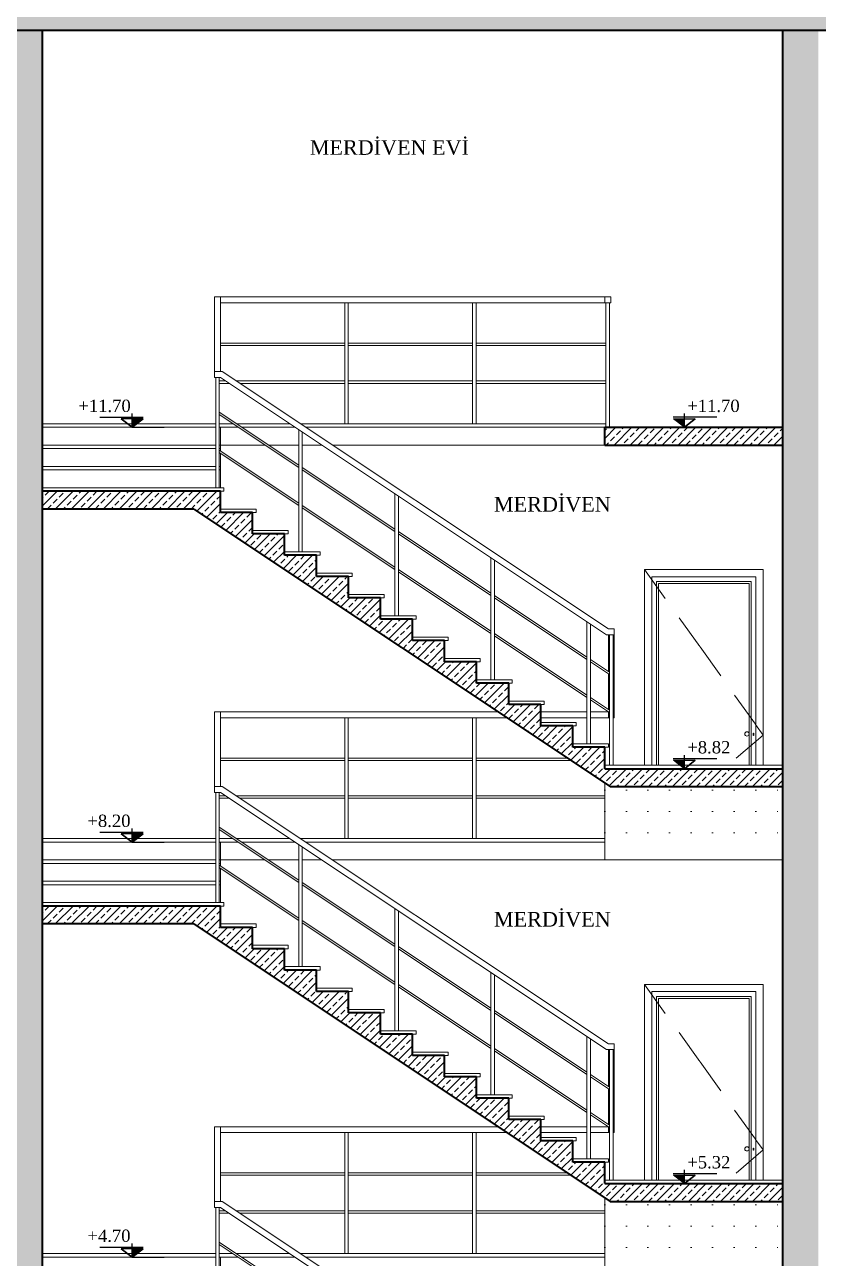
# Model space of a CAD drawing. Header units: centimetres. Extents: x 14449 to 53524, y -19051 to -10746.
# Drawn here: x 18136.4 to 18303.6, y -17073 to -16812.9 of the extents above; entities that cross this region are included whole.
import ezdxf

# ---------------------------------------------------------------- set-up
doc = ezdxf.new("R2010")
doc.units = ezdxf.units.CM
doc.linetypes.add('DOT', pattern=[6.35, 0, -6.35])
doc.linetypes.add('IZDUSUM1', pattern=[20, 7.5, -5, 7.5, 0])
doc.layers.add('KOT', color=1, linetype='Continuous')
for name, color, linetype, lineweight in [('rtm-izdusum-üst ince', 8, 'IZDUSUM1', 5), ('rtm-kesit katmanı-04', 33, 'Continuous', 25), ('rtm-kesit katmanı-05', 153, 'Continuous', 20), ('rtm-kesit katmanı-06', 136, 'Continuous', 15), ('rtm-mhl-yazı-malzeme', 7, 'Continuous', 13), ('rtm-sembol kot yazı', 7, 'Continuous', 20), ('rtm-tarama-betonarme', 51, 'Continuous', 13), ('rtm-tas_betonarme', 50, 'Continuous', 40)]:
    doc.layers.add(name, color=color, linetype=linetype, lineweight=lineweight)
doc.styles.add('VAZ-OLCU', font='times.ttf', dxfattribs={"height": 60})
doc.styles.add('ölçü', font='times.ttf', dxfattribs={"height": 10})
pattern_1 = [(45, (11294.3612, -15213.0294), (-1.683798, 1.683798), []), (45, (11296.045, -15213.0294), (-1.683798, 1.683798), [1.190625, -0.5953125])]

# ---------------------------------------------------------------- blocks, each defined once
blk = doc.blocks.new('kotson')
at = {"layer": 'KOT'}
blk.add_hatch(color=256, dxfattribs=at).paths.add_polyline_path([(0.3, 13.6), (18, 0), (18, 13.6)])
for p, q in [((18, 0), (18, 21.9)), ((70, 16), (0, 16)), ((18, 0), (0.3, 13.6)), ((0.3, 13.6), (35.6, 13.6)), ((35.6, 13.6), (18, 0)), ((18, 0), (35.6, 13.6)), ((18, 0), (18, 13.6)), ((18, 0), (-33.7, 0))]:
    blk.add_line(p, q, dxfattribs=at)

msp = doc.modelspace()

# ---------------------------------------------------------------- hatches: boundary and pattern name
at = {"layer": 'rtm-tarama-betonarme'}
h = msp.add_hatch(dxfattribs=at)
h.set_pattern_fill('ANSI33', color=256, scale=0.375, style=0)
h.set_pattern_definition(pattern_1)
h.paths.add_polyline_path([(18316.14, -16810.25), (18061.39, -16810.25), (18061.39, -16814), (18316.14, -16814)])
h = msp.add_hatch(dxfattribs=at)
h.set_pattern_fill('ANSI33', color=256, scale=0.375, style=0)
h.set_pattern_definition(pattern_1)
h.paths.add_polyline_path([(18132.64, -17185.25), (18140.14, -17185.25), (18140.14, -16814), (18132.64, -16814)])
h = msp.add_hatch(dxfattribs=at)
h.set_pattern_fill('ANSI33', color=256, scale=0.375, style=0)
h.set_pattern_definition([(45, (11457.8612, -15213.0294), (-1.683798, 1.683798), []), (45, (11459.545, -15213.0294), (-1.683798, 1.683798), [1.190625, -0.5953125])])
h.paths.add_polyline_path([(18303.64, -16814), (18296.14, -16814), (18296.14, -17185.25), (18303.64, -17185.25)])
h = msp.add_hatch(dxfattribs=at)
h.set_pattern_fill('ANSI33', color=256, scale=0.375, style=0)
h.set_pattern_definition(pattern_1)
h.paths.add_polyline_path([(18296.14, -16897.75), (18258.64, -16897.75), (18258.64, -16901.5), (18296.14, -16901.5)])
h = msp.add_hatch(dxfattribs=at)
h.set_pattern_fill('ANSI33', color=256, scale=0.375, style=0)
h.set_pattern_definition([(45, (11294.3612, -15038.0294), (-1.683798, 1.683798), []), (45, (11296.045, -15038.0294), (-1.683798, 1.683798), [1.190625, -0.5953125])])
h.paths.add_polyline_path([(18245.14, -16960.75), (18245.14, -16956.25), (18238.39, -16956.25), (18238.39, -16951.75), (18231.64, -16951.75), (18231.64, -16947.25), (18224.89, -16947.25), (18224.89, -16942.75), (18218.14, -16942.75), (18218.14, -16938.25), (18211.39, -16938.25), (18211.39, -16933.75), (18204.64, -16933.75), (18204.64, -16929.25), (18197.89, -16929.25), (18197.89, -16924.75), (18191.14, -16924.75), (18191.14, -16920.25), (18184.39, -16920.25), (18184.39, -16915.75), (18177.64, -16915.75), (18177.64, -16911.25), (18140.14, -16911.25), (18140.14, -16915), (18172.01, -16915), (18259.76, -16973.5), (18296.14, -16973.5), (18296.14, -16969.75), (18258.64, -16969.75), (18258.64, -16965.25), (18251.89, -16965.25), (18251.89, -16960.75)])
h = msp.add_hatch(dxfattribs=at)
h.set_pattern_fill('ANSI33', color=256, scale=0.375, style=0)
h.set_pattern_definition([(45, (11294.3612, -15125.5294), (-1.683798, 1.683798), []), (45, (11296.045, -15125.5294), (-1.683798, 1.683798), [1.190625, -0.5953125])])
h.paths.add_polyline_path([(18251.89, -17048.25), (18245.14, -17048.25), (18245.14, -17043.75), (18238.39, -17043.75), (18238.39, -17039.25), (18231.64, -17039.25), (18231.64, -17034.75), (18224.89, -17034.75), (18224.89, -17030.25), (18218.14, -17030.25), (18218.14, -17025.75), (18211.39, -17025.75), (18211.39, -17021.25), (18204.64, -17021.25), (18204.64, -17016.75), (18197.89, -17016.75), (18197.89, -17012.25), (18191.14, -17012.25), (18191.14, -17007.75), (18184.39, -17007.75), (18184.39, -17003.25), (18177.64, -17003.25), (18177.64, -16998.75), (18140.14, -16998.75), (18140.14, -17002.5), (18172.01, -17002.5), (18259.76, -17061), (18296.14, -17061), (18296.14, -17057.25), (18258.64, -17057.25), (18258.64, -17052.75), (18251.89, -17052.75)])

# ---------------------------------------------------------------- linework, layer by layer
at = {"layer": 'rtm-izdusum-üst ince', "lineweight": 9, "elevation": -2.19}
for points in [[(18267.02, -16927.75), (18292.02, -16962.65), (18284.58, -16969)], [(18267.02, -17015.25), (18292.02, -17050.15), (18284.58, -17056.5)]]:
    msp.add_lwpolyline(points, dxfattribs=at)
at = {"layer": 'rtm-kesit katmanı-04', "lineweight": 9}
for p, q in [((18290.49, -16929.27, -2.19), (18268.55, -16929.27, -2.19)), ((18268.55, -16929.27, -2.19), (18268.55, -16969, -2.19)), ((18290.49, -16929.27, -2.19), (18290.49, -16969, -2.19)), ((18290.49, -17016.77, -2.19), (18268.55, -17016.77, -2.19)), ((18268.55, -17016.77, -2.19), (18268.55, -17056.5, -2.19)), ((18290.49, -17016.77, -2.19), (18290.49, -17056.5, -2.19))]:
    msp.add_line(p, q, dxfattribs=at)
at = {"layer": 'rtm-kesit katmanı-04', "lineweight": 9, "elevation": -2.19}
for points in [[(18267.02, -16969), (18267.02, -16927.75), (18292.02, -16927.75), (18292.02, -16969)], [(18267.02, -17056.5), (18267.02, -17015.25), (18292.02, -17015.25), (18292.02, -17056.5)]]:
    msp.add_lwpolyline(points, dxfattribs=at)
at = {"layer": 'rtm-kesit katmanı-05'}
for p, q in [((18176.39, -16887.25, -2.19), (18176.39, -16870.25, -2.19)), ((18259.89, -16870.25, -2.19), (18176.39, -16870.25, -2.19)), ((18177.64, -16886, -2.19), (18177.64, -16870.25, -2.19)), ((18259.89, -16871.5, -2.19), (18177.64, -16871.5, -2.19)), ((18203.83, -16897, -2.19), (18203.83, -16871.5, -2.19)), ((18204.58, -16897, -2.19), (18204.58, -16871.5, -2.19)), ((18230.77, -16897, -2.19), (18230.77, -16871.5, -2.19)), ((18231.52, -16897, -2.19), (18231.52, -16871.5, -2.19)), ((18258.64, -16870.25, -2.19), (18258.64, -16871.5, -2.19)), ((18258.89, -16897.75, -2.19), (18258.89, -16871.5, -2.19)), ((18259.64, -16897.75, -2.19), (18259.64, -16871.5, -2.19)), ((18259.89, -16870.25, -2.19), (18259.89, -16871.5, -2.19)), ((18203.83, -16880, -2.19), (18177.64, -16880, -2.19)), ((18230.77, -16880, -2.19), (18204.58, -16880, -2.19)), ((18258.89, -16880, -2.19), (18231.52, -16880, -2.19)), ((18203.83, -16880.5, -2.19), (18177.64, -16880.5, -2.19)), ((18230.77, -16880.5, -2.19), (18204.58, -16880.5, -2.19)), ((18258.89, -16880.5, -2.19), (18231.52, -16880.5, -2.19)), ((18178.02, -16886, -2.19), (18176.39, -16886, -2.19)), ((18177.64, -16887.25, -2.19), (18176.39, -16887.25, -2.19)), ((18176.64, -16910.5, -2.19), (18176.64, -16887.25, -2.19)), ((18177.39, -16910.5, -2.19), (18177.39, -16887.25, -2.19)), ((18178.76, -16888, -2.19), (18177.39, -16888, -2.19)), ((18177.64, -16887.25, -2.19), (18259.01, -16941.5, -2.19)), ((18178.02, -16886, -2.19), (18259.39, -16940.25, -2.19)), ((18203.83, -16888, -2.19), (18181.02, -16888, -2.19)), ((18230.77, -16888, -2.19), (18204.58, -16888, -2.19)), ((18258.89, -16888, -2.19), (18231.52, -16888, -2.19)), ((18179.51, -16888.5, -2.19), (18177.39, -16888.5, -2.19)), ((18203.83, -16888.5, -2.19), (18181.77, -16888.5, -2.19)), ((18230.77, -16888.5, -2.19), (18204.58, -16888.5, -2.19)), ((18258.89, -16888.5, -2.19), (18231.52, -16888.5, -2.19)), ((18177.39, -16894.59, -2.19), (18194.14, -16905.75, -2.19)), ((18177.39, -16895.09, -2.19), (18194.14, -16906.25, -2.19)), ((18176.64, -16897, -2.19), (18140.14, -16897, -2.19)), ((18176.64, -16897.75, -2.19), (18140.14, -16897.75, -2.19)), ((18180.26, -16897, -2.19), (18177.39, -16897, -2.19)), ((18181.39, -16897.75, -2.19), (18177.39, -16897.75, -2.19)), ((18177.64, -16902.75, -2.19), (18177.64, -16897.75, -2.19)), ((18192.26, -16897, -2.19), (18181.01, -16897, -2.19)), ((18193.39, -16897.75, -2.19), (18182.14, -16897.75, -2.19)), ((18194.14, -16924, -2.19), (18194.14, -16898.25, -2.19)), ((18258.89, -16897, -2.19), (18194.52, -16897, -2.19)), ((18258.64, -16897.75, -2.19), (18195.64, -16897.75, -2.19)), ((18194.89, -16924, -2.19), (18194.89, -16898.75, -2.19)), ((18176.64, -16901.5, -2.19), (18140.14, -16901.5, -2.19)), ((18176.64, -16902.25, -2.19), (18140.14, -16902.25, -2.19)), ((18177.64, -16901.5, -2.19), (18177.39, -16901.5, -2.19)), ((18177.64, -16902.25, -2.19), (18177.39, -16902.25, -2.19)), ((18177.39, -16902.59, -2.19), (18194.14, -16913.75, -2.19)), ((18177.39, -16903.09, -2.19), (18194.14, -16914.25, -2.19)), ((18187.01, -16901.5, -2.19), (18177.64, -16901.5, -2.19)), ((18177.64, -16910.5, -2.19), (18177.64, -16903.25, -2.19)), ((18194.14, -16901.5, -2.19), (18187.76, -16901.5, -2.19)), ((18199.01, -16901.5, -2.19), (18194.89, -16901.5, -2.19)), ((18258.64, -16901.5, -2.19), (18201.27, -16901.5, -2.19)), ((18176.64, -16906, -2.19), (18140.14, -16906, -2.19)), ((18177.64, -16906, -2.19), (18177.39, -16906, -2.19)), ((18176.64, -16906.75, -2.19), (18140.14, -16906.75, -2.19)), ((18177.64, -16906.75, -2.19), (18177.39, -16906.75, -2.19)), ((18194.89, -16906.25, -2.19), (18214.39, -16919.25, -2.19)), ((18194.89, -16906.75, -2.19), (18214.39, -16919.75, -2.19)), ((18178.39, -16910.5, -2.19), (18140.14, -16910.5, -2.19)), ((18177.64, -16911.25, -2.19), (18178.39, -16911.25, -2.19)), ((18178.39, -16911.25, -2.19), (18178.39, -16910.5, -2.19)), ((18214.39, -16937.5, -2.19), (18214.39, -16911.75, -2.19)), ((18215.14, -16937.5, -2.19), (18215.14, -16912.25, -2.19)), ((18185.14, -16915, -2.19), (18177.64, -16915, -2.19)), ((18184.39, -16915.75, -2.19), (18185.14, -16915.75, -2.19)), ((18185.14, -16915.75, -2.19), (18185.14, -16915, -2.19)), ((18194.89, -16914.25, -2.19), (18214.39, -16927.25, -2.19)), ((18194.89, -16914.75, -2.19), (18214.39, -16927.75, -2.19)), ((18191.89, -16919.5, -2.19), (18184.39, -16919.5, -2.19)), ((18191.14, -16920.25, -2.19), (18191.89, -16920.25, -2.19)), ((18191.89, -16920.25, -2.19), (18191.89, -16919.5, -2.19)), ((18215.14, -16919.75, -2.19), (18234.64, -16932.75, -2.19)), ((18215.14, -16920.25, -2.19), (18234.64, -16933.25, -2.19)), ((18198.64, -16924, -2.19), (18191.14, -16924, -2.19)), ((18198.64, -16924.75, -2.19), (18198.64, -16924, -2.19)), ((18197.89, -16924.75, -2.19), (18198.64, -16924.75, -2.19)), ((18234.64, -16951, -2.19), (18234.64, -16925.25, -2.19)), ((18235.39, -16951, -2.19), (18235.39, -16925.75, -2.19)), ((18205.39, -16928.5, -2.19), (18197.89, -16928.5, -2.19)), ((18204.64, -16929.25, -2.19), (18205.39, -16929.25, -2.19)), ((18205.39, -16929.25, -2.19), (18205.39, -16928.5, -2.19)), ((18215.14, -16927.75, -2.19), (18234.64, -16940.75, -2.19)), ((18215.14, -16928.25, -2.19), (18234.64, -16941.25, -2.19)), ((18212.14, -16933, -2.19), (18204.64, -16933, -2.19)), ((18211.39, -16933.75, -2.19), (18212.14, -16933.75, -2.19)), ((18212.14, -16933.75, -2.19), (18212.14, -16933, -2.19)), ((18235.39, -16933.25, -2.19), (18254.89, -16946.25, -2.19)), ((18235.39, -16933.75, -2.19), (18254.89, -16946.75, -2.19)), ((18218.89, -16937.5, -2.19), (18211.39, -16937.5, -2.19)), ((18218.14, -16938.25, -2.19), (18218.89, -16938.25, -2.19)), ((18218.89, -16938.25, -2.19), (18218.89, -16937.5, -2.19)), ((18254.89, -16964.5, -2.19), (18254.89, -16938.75, -2.19)), ((18255.64, -16964.5, -2.19), (18255.64, -16939.25, -2.19)), ((18225.64, -16942, -2.19), (18218.14, -16942, -2.19)), ((18225.64, -16942.75, -2.19), (18225.64, -16942, -2.19)), ((18235.39, -16941.25, -2.19), (18254.89, -16954.25, -2.19)), ((18235.39, -16941.75, -2.19), (18254.89, -16954.75, -2.19)), ((18259.01, -16941.5, -2.19), (18260.64, -16941.5, -2.19)), ((18259.39, -16940.25, -2.19), (18260.64, -16940.25, -2.19)), ((18259.39, -16941.5, -2.19), (18259.39, -16949.25, -2.19)), ((18259.64, -16969, -2.19), (18259.64, -16941.5, -2.19)), ((18260.39, -16969, -2.19), (18260.39, -16941.5, -2.19)), ((18260.64, -16940.25, -2.19), (18260.64, -16959, -2.19)), ((18224.89, -16942.75, -2.19), (18225.64, -16942.75, -2.19)), ((18232.39, -16946.5, -2.19), (18224.89, -16946.5, -2.19)), ((18231.64, -16947.25, -2.19), (18232.39, -16947.25, -2.19)), ((18232.39, -16947.25, -2.19), (18232.39, -16946.5, -2.19)), ((18255.64, -16946.75, -2.19), (18259.64, -16949.42, -2.19)), ((18255.64, -16947.25, -2.19), (18259.64, -16949.92, -2.19)), ((18259.39, -16949.75, -2.19), (18259.39, -16957.25, -2.19)), ((18239.14, -16951, -2.19), (18231.64, -16951, -2.19)), ((18238.39, -16951.75, -2.19), (18239.14, -16951.75, -2.19)), ((18239.14, -16951.75, -2.19), (18239.14, -16951, -2.19)), ((18245.89, -16955.5, -2.19), (18238.39, -16955.5, -2.19)), ((18245.89, -16956.25, -2.19), (18245.89, -16955.5, -2.19)), ((18255.64, -16954.75, -2.19), (18259.64, -16957.42, -2.19)), ((18255.64, -16955.25, -2.19), (18259.64, -16957.92, -2.19)), ((18176.39, -16974.75, -2.19), (18176.39, -16957.75, -2.19)), ((18236.13, -16957.75, -2.19), (18176.39, -16957.75, -2.19)), ((18177.64, -16973.5, -2.19), (18177.64, -16957.75, -2.19)), ((18245.14, -16956.25, -2.19), (18245.89, -16956.25, -2.19)), ((18254.89, -16957.75, -2.19), (18245.14, -16957.75, -2.19)), ((18259.39, -16957.75, -2.19), (18255.64, -16957.75, -2.19)), ((18259.39, -16957.75, -2.19), (18259.39, -16959, -2.19)), ((18238.01, -16959, -2.19), (18177.64, -16959, -2.19)), ((18203.83, -16984.5, -2.19), (18203.83, -16959, -2.19)), ((18204.58, -16984.5, -2.19), (18204.58, -16959, -2.19)), ((18230.77, -16984.5, -2.19), (18230.77, -16959, -2.19)), ((18231.52, -16984.5, -2.19), (18231.52, -16959, -2.19)), ((18254.89, -16959, -2.19), (18245.14, -16959, -2.19)), ((18252.64, -16960, -2.19), (18245.14, -16960, -2.19)), ((18251.89, -16960.75, -2.19), (18252.64, -16960.75, -2.19)), ((18252.64, -16960.75, -2.19), (18252.64, -16960, -2.19)), ((18259.64, -16959, -2.19), (18255.64, -16959, -2.19)), ((18260.64, -16959, -2.19), (18260.39, -16959, -2.19)), ((18259.39, -16964.5, -2.19), (18251.89, -16964.5, -2.19)), ((18258.64, -16965.25, -2.19), (18259.39, -16965.25, -2.19)), ((18259.39, -16965.25, -2.19), (18259.39, -16964.5, -2.19)), ((18203.83, -16967.5, -2.19), (18177.64, -16967.5, -2.19)), ((18203.83, -16968, -2.19), (18177.64, -16968, -2.19)), ((18230.77, -16967.5, -2.19), (18204.58, -16967.5, -2.19)), ((18230.77, -16968, -2.19), (18204.58, -16968, -2.19)), ((18250.76, -16967.5, -2.19), (18231.52, -16967.5, -2.19)), ((18251.51, -16968, -2.19), (18231.52, -16968, -2.19)), ((18296.14, -16969, -2.19), (18258.64, -16969, -2.19)), ((18178.02, -16973.5, -2.19), (18176.39, -16973.5, -2.19)), ((18178.02, -16973.5, -2.19), (18259.39, -17027.75, -2.19)), ((18258.64, -16989, -2.19), (18258.64, -16972.75, -2.19)), ((18177.64, -16974.75, -2.19), (18176.39, -16974.75, -2.19)), ((18176.64, -16998, -2.19), (18176.64, -16974.75, -2.19)), ((18177.39, -16998, -2.19), (18177.39, -16974.75, -2.19)), ((18178.76, -16975.5, -2.19), (18177.39, -16975.5, -2.19)), ((18179.51, -16976, -2.19), (18177.39, -16976, -2.19)), ((18177.64, -16974.75, -2.19), (18259.01, -17029, -2.19)), ((18203.83, -16975.5, -2.19), (18181.02, -16975.5, -2.19)), ((18203.83, -16976, -2.19), (18181.77, -16976, -2.19)), ((18230.77, -16975.5, -2.19), (18204.58, -16975.5, -2.19)), ((18230.77, -16976, -2.19), (18204.58, -16976, -2.19)), ((18258.64, -16975.5, -2.19), (18231.52, -16975.5, -2.19)), ((18258.64, -16976, -2.19), (18231.52, -16976, -2.19)), ((18177.39, -16982.09, -2.19), (18194.14, -16993.25, -2.19)), ((18177.39, -16982.59, -2.19), (18194.14, -16993.75, -2.19)), ((18176.64, -16984.5, -2.19), (18140.14, -16984.5, -2.19)), ((18176.64, -16985.25, -2.19), (18140.14, -16985.25, -2.19)), ((18180.26, -16984.5, -2.19), (18177.39, -16984.5, -2.19)), ((18181.39, -16985.25, -2.19), (18177.39, -16985.25, -2.19)), ((18177.64, -16990.25, -2.19), (18177.64, -16985.25, -2.19)), ((18192.26, -16984.5, -2.19), (18181.01, -16984.5, -2.19)), ((18193.39, -16985.25, -2.19), (18182.14, -16985.25, -2.19)), ((18194.14, -17011.5, -2.19), (18194.14, -16985.75, -2.19)), ((18258.64, -16984.5, -2.19), (18194.52, -16984.5, -2.19)), ((18194.89, -17011.5, -2.19), (18194.89, -16986.25, -2.19)), ((18258.64, -16985.25, -2.19), (18195.64, -16985.25, -2.19)), ((18176.64, -16989, -2.19), (18140.14, -16989, -2.19)), ((18177.64, -16989, -2.19), (18177.39, -16989, -2.19)), ((18187.01, -16989, -2.19), (18177.64, -16989, -2.19)), ((18194.14, -16989, -2.19), (18187.76, -16989, -2.19)), ((18199.01, -16989, -2.19), (18194.89, -16989, -2.19)), ((18296.14, -16989, -2.19), (18201.27, -16989, -2.19)), ((18176.64, -16989.75, -2.19), (18140.14, -16989.75, -2.19)), ((18177.64, -16989.75, -2.19), (18177.39, -16989.75, -2.19)), ((18177.39, -16990.09, -2.19), (18194.14, -17001.25, -2.19)), ((18177.39, -16990.59, -2.19), (18194.14, -17001.75, -2.19)), ((18177.64, -16998, -2.19), (18177.64, -16990.75, -2.19)), ((18176.64, -16993.5, -2.19), (18140.14, -16993.5, -2.19)), ((18176.64, -16994.25, -2.19), (18140.14, -16994.25, -2.19)), ((18177.64, -16993.5, -2.19), (18177.39, -16993.5, -2.19)), ((18177.64, -16994.25, -2.19), (18177.39, -16994.25, -2.19)), ((18194.89, -16993.75, -2.19), (18214.39, -17006.75, -2.19)), ((18194.89, -16994.25, -2.19), (18214.39, -17007.25, -2.19)), ((18178.39, -16998, -2.19), (18140.14, -16998, -2.19)), ((18177.64, -16998.75, -2.19), (18178.39, -16998.75, -2.19)), ((18178.39, -16998.75, -2.19), (18178.39, -16998, -2.19)), ((18214.39, -17025, -2.19), (18214.39, -16999.25, -2.19)), ((18215.14, -17025, -2.19), (18215.14, -16999.75, -2.19)), ((18194.89, -17001.75, -2.19), (18214.39, -17014.75, -2.19)), ((18194.89, -17002.25, -2.19), (18214.39, -17015.25, -2.19)), ((18185.14, -17002.5, -2.19), (18177.64, -17002.5, -2.19)), ((18184.39, -17003.25, -2.19), (18185.14, -17003.25, -2.19)), ((18185.14, -17003.25, -2.19), (18185.14, -17002.5, -2.19)), ((18191.89, -17007, -2.19), (18184.39, -17007, -2.19)), ((18191.89, -17007.75, -2.19), (18191.89, -17007, -2.19)), ((18215.14, -17007.25, -2.19), (18234.64, -17020.25, -2.19)), ((18191.14, -17007.75, -2.19), (18191.89, -17007.75, -2.19)), ((18215.14, -17007.75, -2.19), (18234.64, -17020.75, -2.19)), ((18198.64, -17011.5, -2.19), (18191.14, -17011.5, -2.19)), ((18197.89, -17012.25, -2.19), (18198.64, -17012.25, -2.19)), ((18198.64, -17012.25, -2.19), (18198.64, -17011.5, -2.19)), ((18234.64, -17038.5, -2.19), (18234.64, -17012.75, -2.19)), ((18215.14, -17015.25, -2.19), (18234.64, -17028.25, -2.19)), ((18235.39, -17038.5, -2.19), (18235.39, -17013.25, -2.19)), ((18205.39, -17016, -2.19), (18197.89, -17016, -2.19)), ((18204.64, -17016.75, -2.19), (18205.39, -17016.75, -2.19)), ((18205.39, -17016.75, -2.19), (18205.39, -17016, -2.19)), ((18215.14, -17015.75, -2.19), (18234.64, -17028.75, -2.19)), ((18212.14, -17020.5, -2.19), (18204.64, -17020.5, -2.19)), ((18212.14, -17021.25, -2.19), (18212.14, -17020.5, -2.19)), ((18211.39, -17021.25, -2.19), (18212.14, -17021.25, -2.19)), ((18235.39, -17020.75, -2.19), (18254.89, -17033.75, -2.19)), ((18235.39, -17021.25, -2.19), (18254.89, -17034.25, -2.19)), ((18218.89, -17025, -2.19), (18211.39, -17025, -2.19)), ((18218.14, -17025.75, -2.19), (18218.89, -17025.75, -2.19)), ((18218.89, -17025.75, -2.19), (18218.89, -17025, -2.19)), ((18254.89, -17052, -2.19), (18254.89, -17026.25, -2.19)), ((18255.64, -17052, -2.19), (18255.64, -17026.75, -2.19)), ((18259.39, -17027.75, -2.19), (18260.64, -17027.75, -2.19)), ((18260.64, -17027.75, -2.19), (18260.64, -17046.5, -2.19)), ((18225.64, -17029.5, -2.19), (18218.14, -17029.5, -2.19)), ((18224.89, -17030.25, -2.19), (18225.64, -17030.25, -2.19)), ((18225.64, -17030.25, -2.19), (18225.64, -17029.5, -2.19)), ((18235.39, -17028.75, -2.19), (18254.89, -17041.75, -2.19)), ((18235.39, -17029.25, -2.19), (18254.89, -17042.25, -2.19)), ((18259.01, -17029, -2.19), (18260.64, -17029, -2.19)), ((18259.39, -17029, -2.19), (18259.39, -17036.75, -2.19)), ((18259.64, -17056.5, -2.19), (18259.64, -17029, -2.19)), ((18260.39, -17056.5, -2.19), (18260.39, -17029, -2.19)), ((18232.39, -17034, -2.19), (18224.89, -17034, -2.19)), ((18231.64, -17034.75, -2.19), (18232.39, -17034.75, -2.19)), ((18232.39, -17034.75, -2.19), (18232.39, -17034, -2.19)), ((18255.64, -17034.25, -2.19), (18259.64, -17036.92, -2.19)), ((18255.64, -17034.75, -2.19), (18259.64, -17037.42, -2.19)), ((18239.14, -17038.5, -2.19), (18231.64, -17038.5, -2.19)), ((18239.14, -17039.25, -2.19), (18239.14, -17038.5, -2.19)), ((18259.39, -17037.25, -2.19), (18259.39, -17044.75, -2.19)), ((18238.39, -17039.25, -2.19), (18239.14, -17039.25, -2.19)), ((18245.89, -17043, -2.19), (18238.39, -17043, -2.19)), ((18245.14, -17043.75, -2.19), (18245.89, -17043.75, -2.19)), ((18245.89, -17043.75, -2.19), (18245.89, -17043, -2.19)), ((18255.64, -17042.25, -2.19), (18259.64, -17044.92, -2.19)), ((18255.64, -17042.75, -2.19), (18259.64, -17045.42, -2.19)), ((18176.39, -17062.25, -2.19), (18176.39, -17045.25, -2.19)), ((18236.13, -17045.25, -2.19), (18176.39, -17045.25, -2.19)), ((18177.64, -17061, -2.19), (18177.64, -17045.25, -2.19)), ((18238.01, -17046.5, -2.19), (18177.64, -17046.5, -2.19)), ((18203.83, -17072, -2.19), (18203.83, -17046.5, -2.19)), ((18204.58, -17072, -2.19), (18204.58, -17046.5, -2.19)), ((18230.77, -17072, -2.19), (18230.77, -17046.5, -2.19)), ((18231.52, -17072, -2.19), (18231.52, -17046.5, -2.19)), ((18254.89, -17045.25, -2.19), (18245.14, -17045.25, -2.19)), ((18254.89, -17046.5, -2.19), (18245.14, -17046.5, -2.19)), ((18259.39, -17045.25, -2.19), (18255.64, -17045.25, -2.19)), ((18259.64, -17046.5, -2.19), (18255.64, -17046.5, -2.19)), ((18259.39, -17045.25, -2.19), (18259.39, -17046.5, -2.19)), ((18260.64, -17046.5, -2.19), (18260.39, -17046.5, -2.19)), ((18252.64, -17047.5, -2.19), (18245.14, -17047.5, -2.19)), ((18251.89, -17048.25, -2.19), (18252.64, -17048.25, -2.19)), ((18252.64, -17048.25, -2.19), (18252.64, -17047.5, -2.19)), ((18259.39, -17052, -2.19), (18251.89, -17052, -2.19)), ((18258.64, -17052.75, -2.19), (18259.39, -17052.75, -2.19)), ((18259.39, -17052.75, -2.19), (18259.39, -17052, -2.19)), ((18203.83, -17055, -2.19), (18177.64, -17055, -2.19)), ((18203.83, -17055.5, -2.19), (18177.64, -17055.5, -2.19)), ((18230.77, -17055, -2.19), (18204.58, -17055, -2.19)), ((18230.77, -17055.5, -2.19), (18204.58, -17055.5, -2.19)), ((18250.76, -17055, -2.19), (18231.52, -17055, -2.19)), ((18251.51, -17055.5, -2.19), (18231.52, -17055.5, -2.19)), ((18296.14, -17056.5, -2.19), (18258.64, -17056.5, -2.19)), ((18178.02, -17061, -2.19), (18176.39, -17061, -2.19)), ((18177.64, -17062.25, -2.19), (18176.39, -17062.25, -2.19)), ((18176.64, -17085.5, -2.19), (18176.64, -17062.25, -2.19)), ((18177.39, -17085.5, -2.19), (18177.39, -17062.25, -2.19)), ((18177.64, -17062.25, -2.19), (18259.01, -17116.5, -2.19)), ((18178.02, -17061, -2.19), (18259.39, -17115.25, -2.19)), ((18258.64, -17076.5, -2.19), (18258.64, -17060.25, -2.19)), ((18178.76, -17063, -2.19), (18177.39, -17063, -2.19)), ((18179.51, -17063.5, -2.19), (18177.39, -17063.5, -2.19)), ((18203.83, -17063, -2.19), (18181.02, -17063, -2.19)), ((18203.83, -17063.5, -2.19), (18181.77, -17063.5, -2.19)), ((18230.77, -17063, -2.19), (18204.58, -17063, -2.19)), ((18230.77, -17063.5, -2.19), (18204.58, -17063.5, -2.19)), ((18258.64, -17063, -2.19), (18231.52, -17063, -2.19)), ((18258.64, -17063.5, -2.19), (18231.52, -17063.5, -2.19)), ((18177.39, -17069.59, -2.19), (18194.14, -17080.75, -2.19)), ((18177.39, -17070.09, -2.19), (18194.14, -17081.25, -2.19)), ((18176.64, -17072, -2.19), (18140.14, -17072, -2.19)), ((18180.26, -17072, -2.19), (18177.39, -17072, -2.19)), ((18192.26, -17072, -2.19), (18181.01, -17072, -2.19)), ((18258.64, -17072, -2.19), (18194.52, -17072, -2.19)), ((18176.64, -17072.75, -2.19), (18140.14, -17072.75, -2.19)), ((18181.39, -17072.75, -2.19), (18177.39, -17072.75, -2.19)), ((18177.64, -17077.75, -2.19), (18177.64, -17072.75, -2.19)), ((18193.39, -17072.75, -2.19), (18182.14, -17072.75, -2.19)), ((18258.64, -17072.75, -2.19), (18195.64, -17072.75, -2.19))]:
    msp.add_line(p, q, dxfattribs=at)
at = {"layer": 'rtm-kesit katmanı-05', "lineweight": 9}
for p, q in [((18269.99, -16969, -2.19), (18269.99, -16930.72, -2.19)), ((18269.99, -16930.72, -2.19), (18289.04, -16930.72, -2.19)), ((18289.04, -16930.72, -2.19), (18289.04, -16962.38, -2.19)), ((18289.04, -16930.72, -2.19), (18289.04, -16930.72, -2.19)), ((18289.48, -16959.11, -2.19), (18289.48, -16969, -2.19)), ((18289.04, -16962.46, -2.19), (18289.04, -16969, -2.19)), ((18269.99, -17056.5, -2.19), (18269.99, -17018.22, -2.19)), ((18269.99, -17018.22, -2.19), (18289.04, -17018.22, -2.19)), ((18289.04, -17018.22, -2.19), (18289.04, -17049.88, -2.19)), ((18289.04, -17018.22, -2.19), (18289.04, -17018.22, -2.19)), ((18289.48, -17046.61, -2.19), (18289.48, -17056.5, -2.19)), ((18289.04, -17049.96, -2.19), (18289.04, -17056.5, -2.19))]:
    msp.add_line(p, q, dxfattribs=at)
at = {"layer": 'rtm-kesit katmanı-05', "linetype": 'DOT', "ltscale": 0.7}
for p, q in [((18258.64, -16974.25, -2.19), (18296.14, -16974.25, -2.19)), ((18258.64, -16978.75, -2.19), (18296.14, -16978.75, -2.19)), ((18258.64, -16983.25, -2.19), (18296.14, -16983.25, -2.19)), ((18258.64, -17061.75, -2.19), (18296.14, -17061.75, -2.19)), ((18258.64, -17066.25, -2.19), (18296.14, -17066.25, -2.19)), ((18258.64, -17070.75, -2.19), (18296.14, -17070.75, -2.19))]:
    msp.add_line(p, q, dxfattribs=at)
at = {"layer": 'rtm-kesit katmanı-05', "lineweight": 9, "elevation": -2.19}
for points in [[(18269.55, -16969), (18269.55, -16930.27), (18289.48, -16930.27)], [(18289.48, -16930.27), (18289.48, -16961.75)], [(18269.55, -17056.5), (18269.55, -17017.77), (18289.48, -17017.77)], [(18289.48, -17017.77), (18289.48, -17049.25)]]:
    msp.add_lwpolyline(points, dxfattribs=at)
at = {"layer": 'rtm-kesit katmanı-06', "lineweight": 9}
for centre in [(18288.59, -16962.42, -2.19), (18288.59, -17049.92, -2.19)]:
    msp.add_circle(centre, 0.446, dxfattribs=at)
for centre in [(18289.98, -16962.49, -2.19), (18289.98, -17049.99, -2.19)]:
    msp.add_ellipse(centre, major_axis=(0, 0.233), ratio=0.398742, start_param=3.141593, end_param=9.424778, dxfattribs=at)
at = {"layer": 'rtm-tas_betonarme'}
for p, q in [((18061.39, -16814, -2.19), (18316.14, -16814, -2.19)), ((18140.14, -17225.25, -2.19), (18140.14, -16814, -2.19)), ((18296.14, -17225.25, -2.19), (18296.14, -16814, -2.19)), ((18258.64, -16897.75, -2.19), (18296.14, -16897.75, -2.19)), ((18258.64, -16901.5, -2.19), (18258.64, -16897.75, -2.19)), ((18258.64, -16901.5, -2.19), (18296.14, -16901.5, -2.19)), ((18177.64, -16911.25, -2.19), (18140.14, -16911.25, -2.19)), ((18177.64, -16915.75, -2.19), (18177.64, -16911.25, -2.19)), ((18172.01, -16915, -2.19), (18140.14, -16915, -2.19)), ((18172.01, -16915, -2.19), (18259.76, -16973.5, -2.19)), ((18184.39, -16915.75, -2.19), (18177.64, -16915.75, -2.19)), ((18184.39, -16920.25, -2.19), (18184.39, -16915.75, -2.19)), ((18191.14, -16920.25, -2.19), (18184.39, -16920.25, -2.19)), ((18191.14, -16924.75, -2.19), (18191.14, -16920.25, -2.19)), ((18197.89, -16924.75, -2.19), (18191.14, -16924.75, -2.19)), ((18197.89, -16929.25, -2.19), (18197.89, -16924.75, -2.19)), ((18204.64, -16929.25, -2.19), (18197.89, -16929.25, -2.19)), ((18204.64, -16933.75, -2.19), (18204.64, -16929.25, -2.19)), ((18211.39, -16933.75, -2.19), (18204.64, -16933.75, -2.19)), ((18211.39, -16938.25, -2.19), (18211.39, -16933.75, -2.19)), ((18218.14, -16938.25, -2.19), (18211.39, -16938.25, -2.19)), ((18218.14, -16942.75, -2.19), (18218.14, -16938.25, -2.19)), ((18224.89, -16942.75, -2.19), (18218.14, -16942.75, -2.19)), ((18224.89, -16947.25, -2.19), (18224.89, -16942.75, -2.19)), ((18231.64, -16947.25, -2.19), (18224.89, -16947.25, -2.19)), ((18231.64, -16951.75, -2.19), (18231.64, -16947.25, -2.19)), ((18238.39, -16951.75, -2.19), (18231.64, -16951.75, -2.19)), ((18238.39, -16956.25, -2.19), (18238.39, -16951.75, -2.19)), ((18245.14, -16956.25, -2.19), (18238.39, -16956.25, -2.19)), ((18245.14, -16960.75, -2.19), (18245.14, -16956.25, -2.19)), ((18251.89, -16960.75, -2.19), (18245.14, -16960.75, -2.19)), ((18251.89, -16965.25, -2.19), (18251.89, -16960.75, -2.19)), ((18258.64, -16965.25, -2.19), (18251.89, -16965.25, -2.19)), ((18258.64, -16969.75, -2.19), (18258.64, -16965.25, -2.19)), ((18258.64, -16969.75, -2.19), (18296.14, -16969.75, -2.19)), ((18259.76, -16973.5, -2.19), (18296.14, -16973.5, -2.19)), ((18177.64, -16998.75, -2.19), (18140.14, -16998.75, -2.19)), ((18177.64, -17003.25, -2.19), (18177.64, -16998.75, -2.19)), ((18172.01, -17002.5, -2.19), (18140.14, -17002.5, -2.19)), ((18172.01, -17002.5, -2.19), (18259.76, -17061, -2.19)), ((18184.39, -17003.25, -2.19), (18177.64, -17003.25, -2.19)), ((18184.39, -17007.75, -2.19), (18184.39, -17003.25, -2.19)), ((18191.14, -17007.75, -2.19), (18184.39, -17007.75, -2.19)), ((18191.14, -17012.25, -2.19), (18191.14, -17007.75, -2.19)), ((18197.89, -17012.25, -2.19), (18191.14, -17012.25, -2.19)), ((18197.89, -17016.75, -2.19), (18197.89, -17012.25, -2.19)), ((18204.64, -17016.75, -2.19), (18197.89, -17016.75, -2.19)), ((18204.64, -17021.25, -2.19), (18204.64, -17016.75, -2.19)), ((18211.39, -17021.25, -2.19), (18204.64, -17021.25, -2.19)), ((18211.39, -17025.75, -2.19), (18211.39, -17021.25, -2.19)), ((18218.14, -17025.75, -2.19), (18211.39, -17025.75, -2.19)), ((18218.14, -17030.25, -2.19), (18218.14, -17025.75, -2.19)), ((18224.89, -17030.25, -2.19), (18218.14, -17030.25, -2.19)), ((18224.89, -17034.75, -2.19), (18224.89, -17030.25, -2.19)), ((18231.64, -17034.75, -2.19), (18224.89, -17034.75, -2.19)), ((18231.64, -17039.25, -2.19), (18231.64, -17034.75, -2.19)), ((18238.39, -17039.25, -2.19), (18231.64, -17039.25, -2.19)), ((18238.39, -17043.75, -2.19), (18238.39, -17039.25, -2.19)), ((18245.14, -17043.75, -2.19), (18238.39, -17043.75, -2.19)), ((18245.14, -17048.25, -2.19), (18245.14, -17043.75, -2.19)), ((18251.89, -17048.25, -2.19), (18245.14, -17048.25, -2.19)), ((18251.89, -17052.75, -2.19), (18251.89, -17048.25, -2.19)), ((18258.64, -17052.75, -2.19), (18251.89, -17052.75, -2.19)), ((18258.64, -17057.25, -2.19), (18258.64, -17052.75, -2.19)), ((18258.64, -17057.25, -2.19), (18296.14, -17057.25, -2.19)), ((18259.76, -17061, -2.19), (18296.14, -17061, -2.19))]:
    msp.add_line(p, q, dxfattribs=at)

# ---------------------------------------------------------------- block references
at = {"layer": 'KOT', "yscale": 0.13125, "zscale": 0.13125}
for p, xscale in [((18161.39, -16897.75, -2.19), -0.13125), ((18273.05, -16897.75, -2.19), 0.13125), ((18273.05, -16969.75, -2.19), 0.13125), ((18161.39, -16985.25, -2.19), -0.13125), ((18273.05, -17057.25, -2.19), 0.13125), ((18161.39, -17072.75, -2.19), -0.13125)]:
    msp.add_blockref('kotson', p, dxfattribs=dict(at, xscale=xscale))

# ---------------------------------------------------------------- texts
at = {"layer": 'rtm-mhl-yazı-malzeme', "style": 'ölçü'}
for s, height, p in [('MERDİVEN EVİ', 3.0865, (18196.47, -16840.31, -2.19)), ('MERDİVEN ', 3.087, (18235.29, -16915.55, -2.19)), ('MERDİVEN ', 3.087, (18235.29, -17003.05, -2.19))]:
    msp.add_text(s, height=height, dxfattribs=at).set_placement(p)
at = {"layer": 'rtm-sembol kot yazı', "style": 'VAZ-OLCU'}
for s, p in [('+11.70', (18147.69, -16894.54, -25.16)), ('+11.70', (18276.02, -16894.54, -25.16)), ('+8.82', (18276.02, -16966.54, -25.16)), ('+8.20', (18149.61, -16982.04, -25.16)), ('+5.32', (18276.02, -17054.04, -25.16)), ('+4.70', (18149.61, -17069.54, -25.16))]:
    msp.add_text(s, height=2.6, dxfattribs=at).set_placement(p)

doc.saveas('drawing.dxf')
